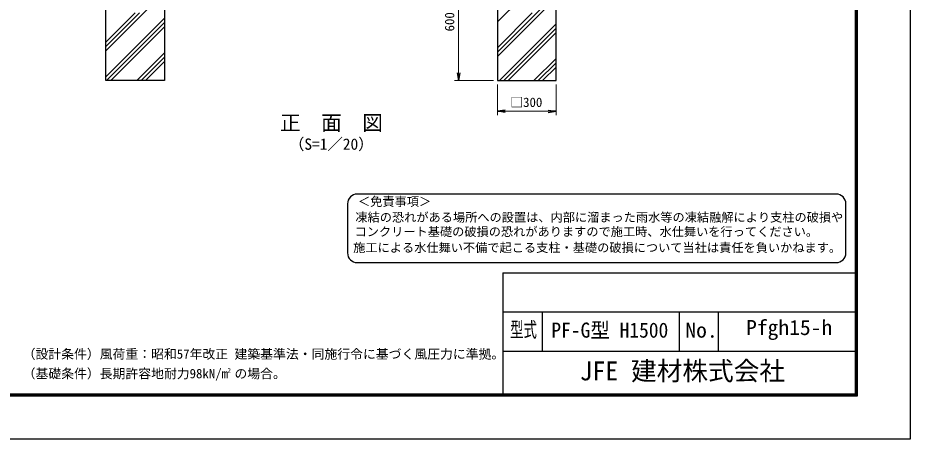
# Model space of a CAD drawing. Units: millimetres, scale not verified. Extents: x -4200 to 4200, y -2970 to 2970.
# Drawn here: x -357 to 4200, y -2970 to -818 of the extents above; entities that cross this region are included whole.
import ezdxf
from ezdxf.enums import TextEntityAlignment as Align

# ---------------------------------------------------------------- set-up
doc = ezdxf.new("R2010")
doc.units = ezdxf.units.MM
doc.header["$LTSCALE"] = 10
for name, color, linetype, lineweight in [('0-1_D-DCR-HCH', 7, 'Continuous', 13), ('0-5_D-STR4', 7, 'Continuous', 25), ('0-8_D-STR-DIM', 7, 'Continuous', 13), ('0-B_D-TTL-TXT', 7, 'Continuous', 25), ('0-C_D-TTL', 7, 'Continuous', 25)]:
    doc.layers.add(name, color=color, linetype=linetype, lineweight=lineweight)
doc.layers.add('0-9_0', color=7, linetype='Continuous')
doc.styles.add('ＭＳ ゴシック', font='')
doc.styles.get('ＭＳ ゴシック').set_extended_font_data('MS Gothic')

# ---------------------------------------------------------------- blocks, each defined once
blk = doc.blocks.new('_Open')
at = {"layer": '0-9_0'}
blk.add_line((-10, 1.667), (0, 0), dxfattribs=at)
blk.add_lwpolyline([(-10, -1.667), (0, 0), (-10, 0)], dxfattribs=at)

msp = doc.modelspace()

# ---------------------------------------------------------------- linework, layer by layer
at = {"layer": '0-1_D-DCR-HCH'}
for p, q in [((92.31, -987.06), (392.31, -687.06)), ((2092.31, -993.85), (2392.31, -693.85)), ((2092.31, -1015.94), (2392.31, -715.94)), ((2092.31, -839.17), (2212.06, -719.42)), ((92.31, -964.96), (263.86, -793.41)), ((92.31, -942.86), (241.77, -793.41)), ((92.31, -1119.64), (392.31, -819.64)), ((2092.31, -971.75), (2270.66, -793.41)), ((95.64, -1138.41), (392.31, -841.73)), ((117.74, -1138.41), (392.31, -863.83)), ((2102.43, -1138.41), (2392.31, -848.53)), ((2124.53, -1138.41), (2392.31, -870.62)), ((2146.63, -1138.41), (2392.31, -892.72)), ((250.32, -1138.41), (392.31, -996.41)), ((272.42, -1138.41), (392.31, -1018.51)), ((294.51, -1138.41), (392.31, -1040.61)), ((2279.21, -1138.41), (2392.31, -1025.3)), ((2301.31, -1138.41), (2392.31, -1047.4)), ((2323.4, -1138.41), (2392.31, -1069.5))]:
    msp.add_line(p, q, dxfattribs=at)
at = {"layer": '0-5_D-STR4'}
for points in [[(272.56, -538.41), (392.31, -538.41), (392.31, -1138.41), (92.31, -1138.41), (92.31, -538.41)], [(2092.31, -538.41), (2092.31, -1138.41), (2392.31, -1138.41), (2392.31, -538.41)]]:
    msp.add_lwpolyline(points, dxfattribs=at)
at = {"layer": '0-8_D-STR-DIM'}
for p, q in [((1893.3, -1098.41), (1893.3, -578.41)), ((2072.31, -1138.41), (1873.3, -1138.41)), ((2092.31, -1158.41), (2092.31, -1315.72)), ((2392.31, -1158.41), (2392.31, -1315.72)), ((2132.31, -1295.72), (2352.31, -1295.72))]:
    msp.add_line(p, q, dxfattribs=at)
at = {"layer": '0-B_D-TTL-TXT', "color": 2}
for p, q in [((3822.45, -1718.49), (1376.9, -1718.49)), ((1326.9, -1768.49), (1326.9, -2018.49)), ((3872.45, -2018.49), (3872.45, -1768.49)), ((1376.9, -2068.49), (3822.45, -2068.49))]:
    msp.add_line(p, q, dxfattribs=at)
for centre, start, end in [((1376.9, -1768.49), 90, 180), ((3822.45, -1768.49), 0, 90), ((1376.9, -2018.49), 180, 270), ((3822.45, -2018.49), 270, 0)]:
    msp.add_arc(centre, 50, start, end, dxfattribs=at)
at = {"layer": '0-C_D-TTL'}
for p, q in [((2120.32, -2119.77), (2120.32, -2739.77)), ((2120.32, -2119.77), (3920.32, -2119.77)), ((2120.32, -2319.77), (3920.32, -2319.77)), ((2320.32, -2319.77), (2320.32, -2519.77)), ((3020.32, -2319.77), (3020.32, -2519.77)), ((3220.32, -2319.77), (3220.32, -2519.77)), ((2120.32, -2519.77), (3920.32, -2519.77))]:
    msp.add_line(p, q, dxfattribs=at)
at = {"layer": '0-C_D-TTL', "color": 2}
msp.add_lwpolyline([(-4199.68, 2970.23), (4200.32, 2970.23), (4200.32, -2969.77), (-4199.68, -2969.77)], close=True, dxfattribs=at)
at = {"layer": '0-C_D-TTL'}
for points in [[(-3929.68, 2750.23), (3930.32, 2750.23), (3930.32, -2749.77), (-3929.68, -2749.77)], [(-3927.18, 2747.73), (3927.82, 2747.73), (3927.82, -2747.27), (-3927.18, -2747.27)], [(-3924.68, 2745.23), (3925.32, 2745.23), (3925.32, -2744.77), (-3924.68, -2744.77)], [(-3922.18, 2742.73), (3922.82, 2742.73), (3922.82, -2742.27), (-3922.18, -2742.27)], [(-3919.68, 2740.23), (3920.32, 2740.23), (3920.32, -2739.77), (-3919.68, -2739.77)]]:
    msp.add_lwpolyline(points, close=True, dxfattribs=at)

# ---------------------------------------------------------------- block references
at = {"layer": '0-8_D-STR-DIM', "xscale": 4, "yscale": 4}
for p, rotation in [((1893.3, -1138.41), 270), ((2092.31, -1295.72), 180)]:
    msp.add_blockref('_Open', p, dxfattribs=dict(at, rotation=rotation))
msp.add_blockref('_Open', (2392.31, -1295.72), dxfattribs=at)

# ---------------------------------------------------------------- texts
at = {"layer": '0-8_D-STR-DIM', "style": 'ＭＳ ゴシック'}
msp.add_text('600', height=48.09, rotation=90, dxfattribs=at).set_placement((1886.55, -887.66), align=Align.BOTTOM_LEFT)
msp.add_text('□300', height=48.09, dxfattribs=at).set_placement((2158.16, -1287.97), align=Align.BOTTOM_LEFT)
at = {"layer": '0-B_D-TTL-TXT', "style": 'ＭＳ ゴシック'}
for s, height, p in [('正\u3000面\u3000図', 76.98, (982.41, -1416.08)), ('（S=1／20）', 57.7, (1027.9, -1509.28)), ('＜免責事項＞ \u3000\u3000', 45.67, (1380.61, -1792.67)), ('凍結の恐れがある場所への設置は、内部に溜まった雨水等の凍結融解により支柱の破損や', 45.67, (1367.08, -1873.16)), ('コンクリート基礎の破損の恐れがありますので施工時、水仕舞いを行ってください。', 45.67, (1362.97, -1946.59)), ('施工による水仕舞い不備で起こる支柱・基礎の破損について当社は責任を負いかねます。 ', 45.67, (1355.98, -2028.08)), ('（設計条件）風荷重：昭和57年改正 建築基準法・同施行令に基づく風圧力に準拠。', 48.09, (-332.13, -2573.38)), ('JFE 建材株式会社', 96.19, (2512.7, -2698.28)), ('（基礎条件）長期許容地耐力98kN/m の場合。', 48.09, (-332.13, -2673.38)), ('2', 24.05, (713.34, -2637.57))]:
    msp.add_text(s, height=height, dxfattribs=at).set_placement(p, align=Align.BOTTOM_LEFT)
for s, width, p in [('型式', 0.65, (2157.79, -2471.91)), ('PF-G型 H1500', 0.95, (2367.92, -2474.58)), ('Pfgh15-h', 1.05, (3362.32, -2461.24)), ('No.', 1.05, (3052.32, -2474.58))]:
    msp.add_text(s, height=76.98, dxfattribs=dict(at, width=width)).set_placement(p, align=Align.BOTTOM_LEFT)

doc.saveas('drawing.dxf')
